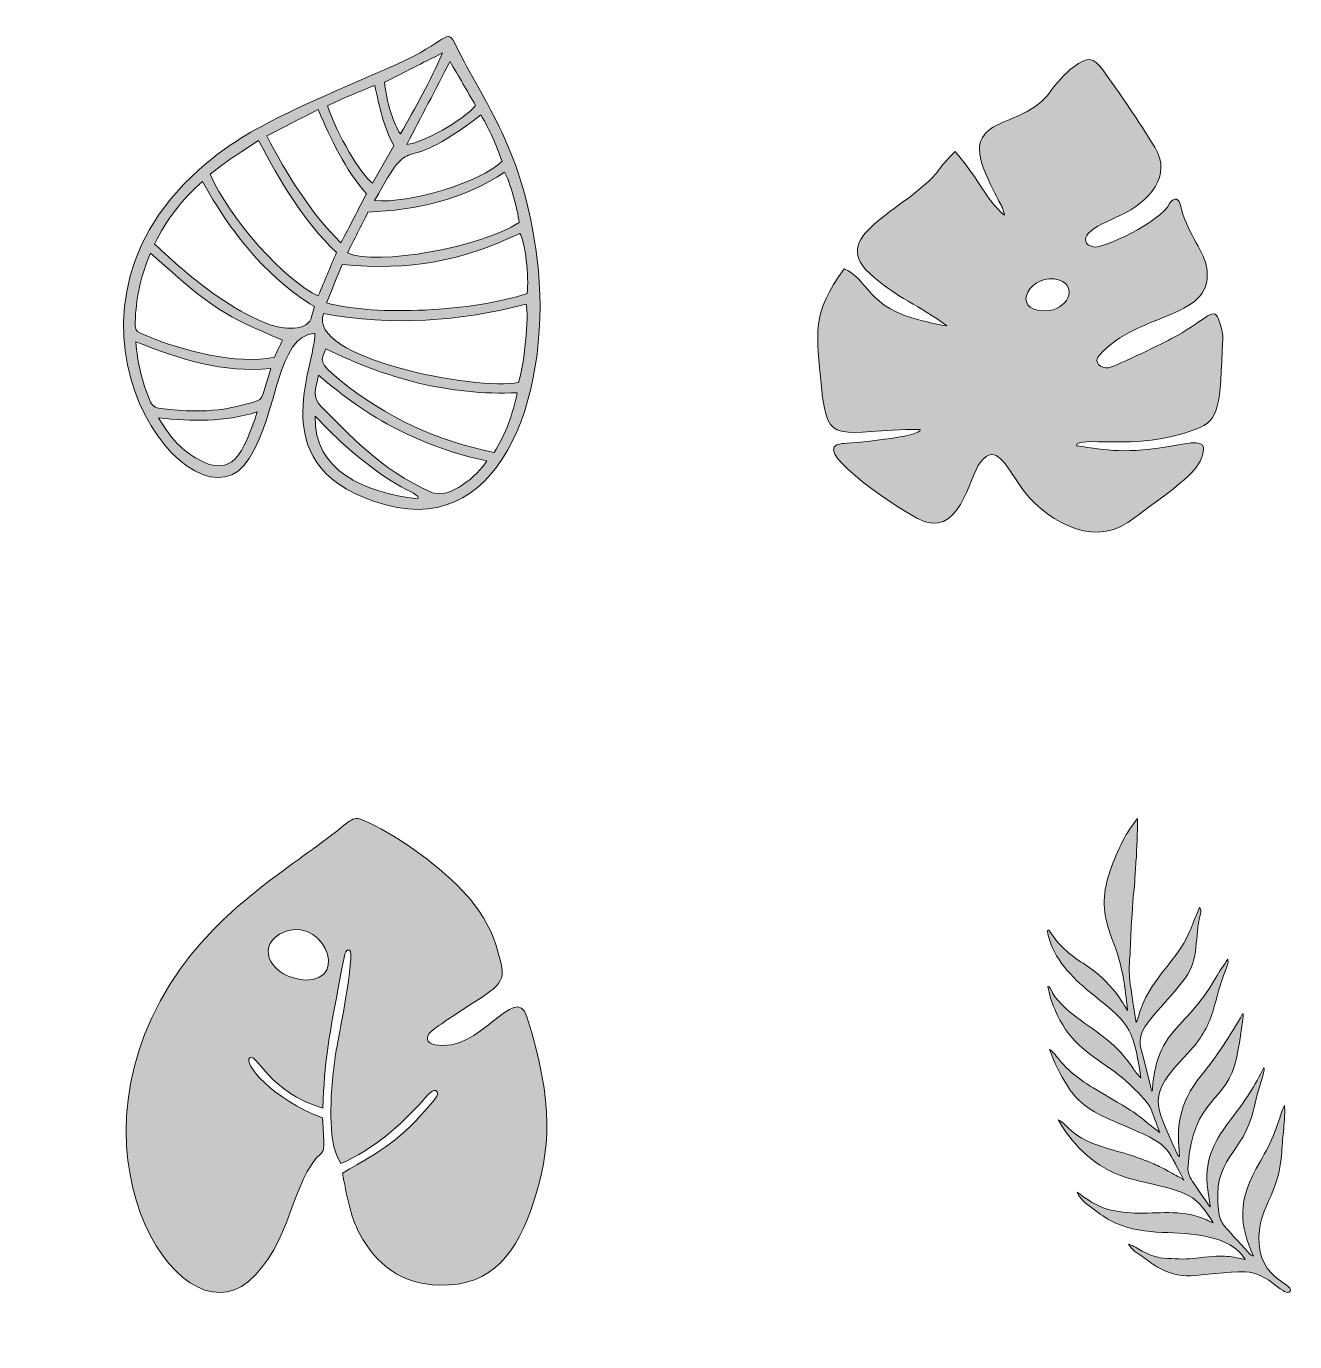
# Model space of a CAD drawing. Header units: millimetres. Extents: x 144 to 2414, y 783 to 2729.
# Drawn here: x 143.7 to 605.2, y 2241.8 to 2720.5 of the extents above; entities that cross this region are included whole.
import ezdxf

# ---------------------------------------------------------------- set-up
doc = ezdxf.new("R2010")
doc.units = ezdxf.units.MM
doc.header["$MEASUREMENT"] = 0
doc.layers.add('Слой 1', color=7, linetype='Continuous', lineweight=0)

msp = doc.modelspace()

# ---------------------------------------------------------------- hatches: boundary and pattern name
at = {"layer": 'Слой 1', "true_color": 0x000000, "transparency": 33554687}
h = msp.add_hatch(color=18, dxfattribs=at)
h.dxf.hatch_style = 2
edge = h.paths.add_edge_path()
edge.add_spline(control_points=[(295.17, 2710.77), (287.87, 2707.08), (280.96, 2703.57), (274.09, 2700.08), (274.68, 2693.41), (277.39, 2684.52), (279.92, 2681.3), (285.3, 2690.95), (290.72, 2700.45), (295.17, 2710.77)], knot_values=[0, 0, 0, 0, 1, 1, 1, 2, 2, 2, 3, 3, 3, 3], degree=3, periodic=0)
edge = h.paths.add_edge_path()
edge.add_spline(control_points=[(248.78, 2578.53), (248.31, 2558.7), (266.54, 2550.93), (286.24, 2548.46), (287.36, 2551.56), (275.74, 2550.42), (248.78, 2578.53)], knot_values=[0, 0, 0, 0, 1, 1, 1, 2, 2, 2, 2], degree=3, periodic=0)
edge = h.paths.add_edge_path()
edge.add_spline(control_points=[(307.22, 2691.6), (304.18, 2696.86), (301.08, 2702.2), (297.9, 2707.67), (292.58, 2697.43), (287.4, 2687.46), (282.22, 2677.45), (287.85, 2677.92), (302.67, 2686.26), (307.22, 2691.6)], knot_values=[0, 0, 0, 0, 1, 1, 1, 2, 2, 2, 3, 3, 3, 3], degree=3, periodic=0)
edge = h.paths.add_edge_path()
edge.add_spline(control_points=[(227.78, 2580.15), (215.75, 2576.31), (204.11, 2576.76), (191.89, 2577.96), (195.5, 2571.66), (199.64, 2566.77), (205.35, 2563.38), (218.95, 2555.29), (222.68, 2565.16), (227.78, 2580.15)], knot_values=[0, 0, 0, 0, 1, 1, 1, 2, 2, 2, 3, 3, 3, 3], degree=3, periodic=0)
edge = h.paths.add_edge_path()
edge.add_spline(control_points=[(277.49, 2677), (273.66, 2683.85), (272.25, 2691.29), (270.52, 2698.96), (264.44, 2696.51), (258.75, 2694.17), (253.27, 2691.5), (256.9, 2681), (265.38, 2666.52), (269.74, 2663.38), (272.29, 2667.86), (274.82, 2672.31), (277.49, 2677)], knot_values=[0, 0, 0, 0, 1, 1, 1, 2, 2, 2, 3, 3, 3, 4, 4, 4, 4], degree=3, periodic=0)
edge = h.paths.add_edge_path()
edge.add_spline(control_points=[(270.48, 2657.02), (283.1, 2655.88), (308.93, 2663.62), (316.82, 2671.35), (314.85, 2677.08), (312.34, 2682.69), (309.16, 2688.19), (277.27, 2663.56), (285.63, 2684.71), (270.48, 2657.02)], knot_values=[0, 0, 0, 0, 1, 1, 1, 2, 2, 2, 3, 3, 3, 3], degree=3, periodic=0)
edge = h.paths.add_edge_path()
edge.add_spline(control_points=[(183.63, 2605.67), (184.08, 2597.95), (185.98, 2591.05), (188.63, 2584.33), (189.41, 2582.33), (190.63, 2581.59), (192.69, 2581.35), (210.9, 2579.15), (218.54, 2581.55), (227.15, 2583.92), (229.8, 2584.65), (229.7, 2585.98), (232.69, 2595.95), (215.24, 2594.21), (199.48, 2599.29), (183.63, 2605.67)], knot_values=[0, 0, 0, 0, 1, 1, 1, 2, 2, 2, 3, 3, 3, 4, 4, 4, 5, 5, 5, 5], degree=3, periodic=0)
edge = h.paths.add_edge_path()
edge.add_spline(control_points=[(231.21, 2680.61), (238.73, 2666.31), (246.76, 2653.1), (258.2, 2641.62), (261.42, 2647.82), (264.46, 2653.63), (267.48, 2659.44), (259.61, 2668.58), (254.72, 2679.12), (249.92, 2690.15), (243.73, 2686.97), (237.75, 2683.93), (231.21, 2680.61)], knot_values=[0, 0, 0, 0, 1, 1, 1, 2, 2, 2, 3, 3, 3, 4, 4, 4, 4], degree=3, periodic=0)
edge = h.paths.add_edge_path()
edge.add_spline(control_points=[(250.09, 2593.56), (249.03, 2588.44), (247.58, 2585.35), (251.09, 2582), (261.12, 2572.4), (271.56, 2559.55), (291.54, 2550.74), (297.23, 2548.23), (308.2, 2556.88), (311.28, 2562.28), (288.03, 2567.2), (267.99, 2577.7), (250.09, 2593.56)], knot_values=[0, 0, 0, 0, 1, 1, 1, 2, 2, 2, 3, 3, 3, 4, 4, 4, 4], degree=3, periodic=0)
edge = h.paths.add_edge_path()
edge.add_spline(control_points=[(236.96, 2606.25), (215.81, 2615.28), (212.06, 2617.05), (188.9, 2637.91), (185.51, 2630.1), (183.9, 2622.46), (183.41, 2614.58), (183.1, 2609.67), (183.13, 2609.61), (187.53, 2607.79), (200.5, 2602.43), (220.22, 2597.11), (233.98, 2600.09), (235.02, 2602.21), (235.98, 2604.19), (236.96, 2606.25)], knot_values=[0, 0, 0, 0, 1, 1, 1, 2, 2, 2, 3, 3, 3, 4, 4, 4, 5, 5, 5, 5], degree=3, periodic=0)
edge = h.paths.add_edge_path()
edge.add_spline(control_points=[(260.57, 2637.97), (271.19, 2633.18), (309.42, 2640.05), (323.04, 2649.06), (322.51, 2654.1), (319.66, 2664.09), (317.74, 2667.4), (303.06, 2657.51), (285.75, 2653.51), (268.05, 2652.84), (265.52, 2647.78), (263.06, 2642.89), (260.57, 2637.97)], knot_values=[0, 0, 0, 0, 1, 1, 1, 2, 2, 2, 3, 3, 3, 4, 4, 4, 4], degree=3, periodic=0)
edge = h.paths.add_edge_path()
edge.add_spline(control_points=[(252.74, 2603.13), (250.9, 2598.62), (249.94, 2598.15), (257.45, 2592.03), (274.9, 2577.76), (293.29, 2569.69), (313.91, 2565.34), (318.29, 2572.21), (320.74, 2579.37), (322.35, 2587.1), (297.45, 2586.02), (274.68, 2592.3), (252.74, 2603.13)], knot_values=[0, 0, 0, 0, 1, 1, 1, 2, 2, 2, 3, 3, 3, 4, 4, 4, 4], degree=3, periodic=0)
edge = h.paths.add_edge_path()
edge.add_spline(control_points=[(210.65, 2666.62), (217.48, 2650.66), (238.32, 2627.29), (249.98, 2622.39), (252.19, 2627.65), (254.39, 2632.9), (256.59, 2638.18), (244.32, 2649.76), (236.16, 2664.07), (228.27, 2678.85), (214.22, 2669.7), (218.87, 2672.86), (210.65, 2666.62)], knot_values=[0, 0, 0, 0, 1, 1, 1, 2, 2, 2, 3, 3, 3, 4, 4, 4, 4], degree=3, periodic=0)
edge = h.paths.add_edge_path()
edge.add_spline(control_points=[(207.82, 2664.03), (200.48, 2657.53), (194.71, 2650.1), (190.36, 2641.23), (193.85, 2638.07), (197.03, 2635.02), (200.4, 2632.18), (209.84, 2624.21), (220.79, 2616.11), (232.47, 2611.83), (236.57, 2610.32), (246.54, 2609.02), (247.66, 2615.18), (247.84, 2616.24), (248.25, 2617.26), (248.58, 2618.44), (230.51, 2629.55), (218.09, 2645.6), (207.82, 2664.03)], knot_values=[0, 0, 0, 0, 1, 1, 1, 2, 2, 2, 3, 3, 3, 4, 4, 4, 5, 5, 5, 6, 6, 6, 6], degree=3, periodic=0)
edge = h.paths.add_edge_path()
edge.add_spline(control_points=[(325.96, 2623.19), (326.73, 2629.22), (325.27, 2641.87), (323.35, 2645.11), (302.14, 2635.08), (283.51, 2631.37), (258.63, 2633.77), (256.73, 2629.08), (254.88, 2624.47), (252.98, 2619.85), (270.93, 2614.79), (306.45, 2616.75), (325.96, 2623.19)], knot_values=[0, 0, 0, 0, 1, 1, 1, 2, 2, 2, 3, 3, 3, 4, 4, 4, 4], degree=3, periodic=0)
edge = h.paths.add_edge_path()
edge.add_spline(control_points=[(251.92, 2615.89), (245.58, 2599.68), (307.73, 2587.73), (322.84, 2590.87), (324.9, 2596.58), (326.71, 2615.3), (325.57, 2619.36), (301.37, 2612.95), (276.86, 2611.38), (251.92, 2615.89)], knot_values=[0, 0, 0, 0, 1, 1, 1, 2, 2, 2, 3, 3, 3, 3], degree=3, periodic=0)
edge = h.paths.add_edge_path()
edge.add_spline(control_points=[(248.68, 2608.83), (234.83, 2607.69), (235.73, 2580.92), (224.82, 2563.18), (205.72, 2532.09), (143.73, 2612.53), (206.64, 2668.33), (224.01, 2683.75), (241.95, 2690.52), (278.37, 2706.57), (297.03, 2714.78), (296.72, 2720.45), (299.9, 2713.8), (310.67, 2691.33), (324.47, 2676.71), (329.59, 2635.77), (335.24, 2590.63), (318.5, 2534.37), (274.58, 2546.3), (228.09, 2558.92), (249.23, 2596.64), (248.68, 2608.83)], knot_values=[0, 0, 0, 0, 1, 1, 1, 2, 2, 2, 3, 3, 3, 4, 4, 4, 5, 5, 5, 6, 6, 6, 7, 7, 7, 7], degree=3, periodic=0)
h = msp.add_hatch(color=18, dxfattribs=at)
h.dxf.hatch_style = 2
edge = h.paths.add_edge_path()
edge.add_spline(control_points=[(514.51, 2616.95), (522.58, 2616.91), (526.52, 2625.78), (519.61, 2628.08), (509.53, 2631.47), (500.83, 2616.81), (514.51, 2616.95)], knot_values=[0, 0, 0, 0, 1, 1, 1, 2, 2, 2, 2], degree=3, periodic=0)
edge = h.paths.add_edge_path()
edge.add_spline(control_points=[(468.94, 2573.78), (439.63, 2573.78), (435.11, 2566.52), (433.05, 2589.3), (431.25, 2609.06), (429.3, 2615.79), (441.33, 2632.2), (449.99, 2628.63), (449.79, 2617.89), (469.32, 2613.4), (472.34, 2612.71), (475.34, 2611.79), (478.64, 2611.47), (469.28, 2618.58), (460.03, 2621.78), (450.48, 2630.59), (434.74, 2645.13), (465.86, 2653.88), (476.91, 2669.62), (478.15, 2671.37), (479.78, 2672.86), (481.68, 2674.94), (491.41, 2663.62), (492.36, 2657.85), (499.64, 2651.67), (498.71, 2656.06), (498.97, 2653.55), (493.69, 2664.79), (482.15, 2689.27), (505.41, 2681.73), (516.3, 2696.61), (518.5, 2699.63), (521.83, 2703.47), (524.85, 2705.71), (529.92, 2709.48), (531.92, 2709.52), (535.55, 2704.44), (542.08, 2695.33), (548.42, 2686.05), (554.31, 2676.51), (560.79, 2666.01), (552.56, 2656.77), (541.61, 2651.57), (536.75, 2649.27), (532.63, 2647.74), (530.15, 2645.03), (528.35, 2643.07), (528.82, 2640.99), (532, 2640.15), (534.88, 2639.38), (556.39, 2649), (559.75, 2655.98), (560.39, 2657.28), (562.81, 2658.81), (563.55, 2655.71), (565.91, 2645.72), (571.76, 2639.3), (573.03, 2633.49), (577.35, 2613.67), (548.09, 2616.87), (534.18, 2600.78), (531.84, 2598.07), (534.61, 2595.89), (537.51, 2596.23), (540.06, 2596.54), (559.59, 2606.35), (560.2, 2606.67), (572.21, 2612.85), (575.72, 2618.91), (577.47, 2613.99), (578.29, 2611.69), (579.21, 2609.18), (579.1, 2606.8), (578, 2581.9), (578.08, 2577.13), (569.28, 2573.8), (547.03, 2565.42), (525.91, 2571.89), (525.87, 2567.81), (537.3, 2566.24), (542.91, 2564.57), (562.24, 2568.07), (571.07, 2569.69), (572.89, 2568.89), (571.8, 2564.95), (570.38, 2559.73), (568.34, 2556.86), (544.52, 2539.94), (531.37, 2530.58), (513.35, 2541.4), (505.31, 2553.25), (500.32, 2560.61), (496.56, 2568.99), (490.94, 2561.9), (486.59, 2556.43), (483.43, 2533.08), (468.06, 2541.36), (456.42, 2547.62), (428.07, 2567.63), (440.57, 2568.6), (442.61, 2568.73), (470.12, 2570.89), (468.94, 2573.78)], knot_values=[0, 0, 0, 0, 1, 1, 1, 2, 2, 2, 3, 3, 3, 4, 4, 4, 5, 5, 5, 6, 6, 6, 7, 7, 7, 8, 8, 8, 9, 9, 9, 10, 10, 10, 11, 11, 11, 12, 12, 12, 13, 13, 13, 14, 14, 14, 15, 15, 15, 16, 16, 16, 17, 17, 17, 18, 18, 18, 19, 19, 19, 20, 20, 20, 21, 21, 21, 22, 22, 22, 23, 23, 23, 24, 24, 24, 25, 25, 25, 26, 26, 26, 27, 27, 27, 28, 28, 28, 29, 29, 29, 30, 30, 30, 31, 31, 31, 32, 32, 32, 33, 33, 33, 34, 34, 34, 34], degree=3, periodic=0)
h = msp.add_hatch(color=18, dxfattribs=at)
h.dxf.hatch_style = 2
edge = h.paths.add_edge_path()
edge.add_spline(control_points=[(245.15, 2373.39), (262.44, 2373.14), (250.54, 2398.57), (235.9, 2390.03), (227.25, 2384.97), (232.96, 2374.33), (245.15, 2373.39)], knot_values=[0, 0, 0, 0, 1, 1, 1, 2, 2, 2, 2], degree=3, periodic=0)
edge = h.paths.add_edge_path()
edge.add_spline(control_points=[(251.53, 2323.23), (252.02, 2312.56), (252.37, 2311.52), (250.96, 2310.28), (240.48, 2301.15), (240.08, 2276.88), (224.52, 2263.67), (198.74, 2241.79), (153.89, 2313.73), (200.01, 2377.73), (215.12, 2398.69), (234.14, 2410.82), (253.35, 2424.98), (261.67, 2431.11), (262.1, 2433.4), (266.44, 2431.5), (277.29, 2426.77), (292.29, 2416.57), (302.45, 2405.89), (311.03, 2396.86), (314.21, 2389.07), (316.5, 2379.26), (318.41, 2371.04), (313.6, 2370.19), (296.84, 2358.87), (294.88, 2357.54), (292.85, 2356.28), (291.09, 2354.69), (288.79, 2352.57), (289.26, 2350.49), (292.32, 2349.84), (308.67, 2346.31), (321.74, 2373.04), (325.86, 2360.05), (335.93, 2328.14), (334.38, 2311.26), (328.28, 2292.58), (322.39, 2274.58), (313.64, 2261.83), (293.91, 2262.38), (280.47, 2262.75), (271.17, 2269.54), (264.99, 2281.1), (261.65, 2287.36), (260.18, 2295.64), (258.79, 2303.1), (273.78, 2312.05), (279.08, 2314.05), (292.09, 2329.69), (292.78, 2330.53), (293.8, 2331.61), (293.19, 2332.75), (292.13, 2334.73), (289.03, 2330.69), (288.28, 2329.85), (279.57, 2320.07), (270.29, 2312.07), (258.22, 2306.61), (255.02, 2311.48), (254.65, 2318.05), (254.57, 2323.7), (254.45, 2331.49), (255.29, 2339.3), (256.35, 2347), (256.77, 2350.08), (263.77, 2383.79), (261.28, 2384.3), (260, 2384.56), (259.67, 2383.13), (259.51, 2382.24), (252.94, 2349.06), (252.49, 2344.33), (251.58, 2326.76), (231.82, 2332.69), (227.76, 2346.88), (225.01, 2345.13), (222.4, 2343.43), (233.06, 2330.06), (251.53, 2323.23)], knot_values=[0, 0, 0, 0, 1, 1, 1, 2, 2, 2, 3, 3, 3, 4, 4, 4, 5, 5, 5, 6, 6, 6, 7, 7, 7, 8, 8, 8, 9, 9, 9, 10, 10, 10, 11, 11, 11, 12, 12, 12, 13, 13, 13, 14, 14, 14, 15, 15, 15, 16, 16, 16, 17, 17, 17, 18, 18, 18, 19, 19, 19, 20, 20, 20, 21, 21, 21, 22, 22, 22, 23, 23, 23, 24, 24, 24, 25, 25, 25, 26, 26, 26, 26], degree=3, periodic=0)
h = msp.add_hatch(color=18, dxfattribs=at)
h.dxf.hatch_style = 2
edge = h.paths.add_edge_path()
edge.add_spline(control_points=[(564.93, 2300.53), (558.22, 2313.18), (560.04, 2313.3), (542.59, 2320.68), (534, 2324.31), (527.48, 2326.96), (522.54, 2334.87), (519.95, 2339.01), (517.67, 2343.54), (516.08, 2348.17), (517.59, 2347.11), (518.63, 2345.51), (519.81, 2344.09), (523.11, 2340.17), (527.56, 2336.79), (531.94, 2334.18), (551.9, 2322.29), (544.97, 2326.51), (556.14, 2317.89), (554.9, 2321.25), (553.84, 2324.19), (552.7, 2327.08), (552.31, 2328.08), (546.32, 2335.4), (538.28, 2341.07), (529.52, 2347.25), (522.68, 2351.35), (517.93, 2362.76), (516.81, 2365.46), (515.91, 2368.21), (515.43, 2371.08), (515.85, 2371.19), (516.16, 2370.7), (516.34, 2370.31), (518.26, 2365.95), (522.24, 2362.52), (526.01, 2359.75), (534, 2353.85), (540.57, 2350.12), (546.58, 2341.07), (547.36, 2339.91), (548.21, 2338.83), (549.31, 2337.79), (546.17, 2357.77), (545.03, 2357.3), (529.39, 2370.13), (523.24, 2375.18), (516.38, 2382.95), (515.32, 2391.13), (515.3, 2391.21), (515.3, 2391.31), (515.34, 2391.39), (515.41, 2391.56), (515.65, 2391.58), (515.81, 2391.49), (515.98, 2391.41), (516.06, 2391.25), (516.16, 2391.11), (519.12, 2386.17), (523.46, 2382.58), (528.25, 2379.48), (539.71, 2372.06), (542.42, 2364.84), (544.44, 2362.36), (543.44, 2371), (542.91, 2377.91), (538.73, 2388.5), (535.18, 2397.41), (535.29, 2404.71), (537.69, 2411.91), (540.08, 2419.04), (543.2, 2426.36), (548.07, 2432.15), (548.05, 2426.87), (547.87, 2421.59), (547.5, 2416.33), (547.34, 2413.86), (547.13, 2411.4), (547.05, 2408.95), (546.97, 2406.69), (546.4, 2404.42), (546.4, 2402.16), (545.77, 2395.08), (545.34, 2381.87), (545.32, 2381.81), (544.58, 2375.16), (545.24, 2373.35), (547.52, 2357.95), (548.82, 2359.6), (548.4, 2364.13), (554.66, 2372.92), (557.59, 2377.06), (561, 2380.87), (563.83, 2385.11), (566.91, 2389.72), (568.4, 2394.82), (570.66, 2399.81), (570.95, 2399.39), (571.11, 2398.86), (571.09, 2398.35), (571.07, 2397.92), (570.97, 2397.49), (570.85, 2397.06), (568.79, 2389.33), (570.54, 2380.99), (565.46, 2374.2), (555.17, 2360.42), (547.15, 2356.4), (549.38, 2348.14), (557.47, 2318.23), (548.8, 2339.34), (560.24, 2353.53), (565.54, 2360.11), (570.44, 2363.6), (576.47, 2374.12), (577.82, 2376.49), (579.35, 2378.79), (580.96, 2380.99), (581.18, 2379.59), (580.63, 2378.2), (580.1, 2376.9), (578.08, 2371.96), (576.92, 2366.97), (575.41, 2361.87), (573.76, 2356.26), (570.72, 2351.43), (566.75, 2347.17), (566.58, 2346.98), (566.42, 2346.82), (566.26, 2346.66), (551.21, 2330.85), (554.15, 2329.14), (562.55, 2309.89), (562.67, 2309.61), (562.91, 2309.36), (563.36, 2309.22), (562.36, 2319.33), (562.55, 2327.94), (571.36, 2338.79), (576.94, 2345.68), (581.98, 2353.41), (586.3, 2361.13), (586.36, 2361.13), (586.42, 2361.13), (586.49, 2361.13), (586.59, 2360.52), (586.51, 2359.89), (586.42, 2359.26), (585.77, 2354.55), (585.08, 2349.98), (584.14, 2345.31), (580.72, 2328.33), (568.24, 2331.12), (566.44, 2305.65), (566.2, 2302.12), (567.28, 2301.31), (574.07, 2291.22), (575.09, 2289.71), (573.9, 2293.58), (573.4, 2299), (572.5, 2308.57), (576.41, 2315.38), (582.24, 2323), (584.53, 2326), (586.77, 2329.06), (588.83, 2332.22), (590.79, 2335.26), (592.42, 2338.34), (594.03, 2341.58), (594.23, 2340.97), (594.07, 2340.29), (593.91, 2339.66), (592.83, 2335.44), (591.26, 2331.26), (590.48, 2326.96), (586.61, 2309.14), (574.82, 2309.4), (577.66, 2288.69), (578.21, 2284.71), (579.23, 2284.3), (588.83, 2273.8), (589.18, 2273.41), (589.61, 2273.11), (590.24, 2272.95), (585.24, 2284.26), (583.96, 2292.56), (592.75, 2307.51), (594.7, 2310.83), (596.5, 2314.28), (597.92, 2317.87), (598.62, 2319.6), (599.19, 2321.39), (599.78, 2323.17), (600.29, 2324.66), (600.72, 2326.47), (601.68, 2327.75), (601.47, 2327.47), (601.66, 2326.29), (601.64, 2325.9), (601.62, 2325.14), (601.59, 2324.39), (601.55, 2323.64), (601.49, 2322.21), (601.39, 2320.76), (601.25, 2319.33), (600.98, 2316.52), (600.72, 2313.73), (600.53, 2310.91), (599.64, 2296.8), (593.72, 2291.7), (592.54, 2283.43), (589.81, 2264.57), (605.24, 2263.22), (603.55, 2260.22), (601.88, 2257.27), (596.01, 2267.01), (587.18, 2267.2), (581.23, 2267.32), (571.23, 2265.95), (567.5, 2265.81), (563.12, 2265.63), (559.08, 2266.75), (555.33, 2268.95), (553.45, 2270.05), (551.74, 2271.4), (549.99, 2272.66), (548.07, 2274.05), (545.95, 2275.05), (544.83, 2277.29), (545.75, 2277.06), (546.56, 2276.57), (547.38, 2276.13), (550.48, 2274.35), (554.07, 2272.39), (557.69, 2272.19), (561.28, 2271.99), (564.81, 2271.66), (568.42, 2272.09), (580.43, 2273.5), (580.49, 2272.97), (587.26, 2271.74), (581.76, 2280.78), (567.56, 2281.12), (557.04, 2281.57), (551.25, 2281.82), (545.44, 2282.57), (540.12, 2284.98), (537.53, 2286.14), (535.1, 2287.67), (532.84, 2289.38), (530.33, 2291.28), (527.33, 2293.17), (526.07, 2296.19), (529.23, 2293.87), (533.21, 2291.03), (537.06, 2289.99), (540.75, 2288.99), (544.71, 2288.61), (548.54, 2288.58), (556.86, 2288.54), (565.36, 2289.77), (573.17, 2286.12), (573.58, 2285.93), (573.99, 2285.73), (574.39, 2285.51), (574.64, 2285.38), (574.9, 2285.32), (575.54, 2285.1), (573.31, 2288.69), (570.5, 2293.03), (566.73, 2294.91), (559.29, 2298.6), (550.95, 2299.19), (543.16, 2301.8), (533.08, 2305.16), (525.17, 2312.58), (519.75, 2321.6), (519.56, 2321.92), (519.36, 2322.25), (519.18, 2322.58), (520.69, 2321.88), (521.81, 2320.56), (523.01, 2319.39), (528.92, 2313.71), (537.16, 2312.26), (544.71, 2309.91), (547.85, 2308.93), (550.95, 2307.81), (553.94, 2306.47), (555.76, 2305.67), (557.53, 2304.8), (559.26, 2303.86), (560.22, 2303.33), (561.18, 2302.8), (562.14, 2302.25), (562.73, 2301.88), (564.59, 2301.17), (564.93, 2300.53)], knot_values=[0, 0, 0, 0, 1, 1, 1, 2, 2, 2, 3, 3, 3, 4, 4, 4, 5, 5, 5, 6, 6, 6, 7, 7, 7, 8, 8, 8, 9, 9, 9, 10, 10, 10, 11, 11, 11, 12, 12, 12, 13, 13, 13, 14, 14, 14, 15, 15, 15, 16, 16, 16, 17, 17, 17, 18, 18, 18, 19, 19, 19, 20, 20, 20, 21, 21, 21, 22, 22, 22, 23, 23, 23, 24, 24, 24, 25, 25, 25, 26, 26, 26, 27, 27, 27, 28, 28, 28, 29, 29, 29, 30, 30, 30, 31, 31, 31, 32, 32, 32, 33, 33, 33, 34, 34, 34, 35, 35, 35, 36, 36, 36, 37, 37, 37, 38, 38, 38, 39, 39, 39, 40, 40, 40, 41, 41, 41, 42, 42, 42, 43, 43, 43, 44, 44, 44, 45, 45, 45, 46, 46, 46, 47, 47, 47, 48, 48, 48, 49, 49, 49, 50, 50, 50, 51, 51, 51, 52, 52, 52, 53, 53, 53, 54, 54, 54, 55, 55, 55, 56, 56, 56, 57, 57, 57, 58, 58, 58, 59, 59, 59, 60, 60, 60, 61, 61, 61, 62, 62, 62, 63, 63, 63, 64, 64, 64, 65, 65, 65, 66, 66, 66, 67, 67, 67, 68, 68, 68, 69, 69, 69, 70, 70, 70, 71, 71, 71, 72, 72, 72, 73, 73, 73, 74, 74, 74, 75, 75, 75, 76, 76, 76, 77, 77, 77, 78, 78, 78, 79, 79, 79, 80, 80, 80, 81, 81, 81, 82, 82, 82, 83, 83, 83, 84, 84, 84, 85, 85, 85, 86, 86, 86, 87, 87, 87, 88, 88, 88, 89, 89, 89, 90, 90, 90, 91, 91, 91, 92, 92, 92, 93, 93, 93, 94, 94, 94, 95, 95, 95, 96, 96, 96, 97, 97, 97, 98, 98, 98, 99, 99, 99, 99], degree=3, periodic=0)

# ---------------------------------------------------------------- linework, layer by layer
at = {"layer": 'Слой 1'}
for points, knots in [([(248.68, 2608.83), (234.83, 2607.69), (235.73, 2580.92), (224.82, 2563.18), (205.72, 2532.09), (143.73, 2612.53), (206.64, 2668.33), (224.01, 2683.75), (241.95, 2690.52), (278.37, 2706.57), (297.03, 2714.78), (296.72, 2720.45), (299.9, 2713.8), (310.67, 2691.33), (324.47, 2676.71), (329.59, 2635.77), (335.24, 2590.63), (318.5, 2534.37), (274.58, 2546.3), (228.09, 2558.92), (249.23, 2596.64), (248.68, 2608.83)], [0, 0, 0, 0, 1, 1, 1, 2, 2, 2, 3, 3, 3, 4, 4, 4, 5, 5, 5, 6, 6, 6, 7, 7, 7, 7]), ([(295.17, 2710.77), (287.87, 2707.08), (280.96, 2703.57), (274.09, 2700.08), (274.68, 2693.41), (277.39, 2684.52), (279.92, 2681.3), (285.3, 2690.95), (290.72, 2700.45), (295.17, 2710.77)], [0, 0, 0, 0, 1, 1, 1, 2, 2, 2, 3, 3, 3, 3]), ([(468.94, 2573.78), (439.63, 2573.78), (435.11, 2566.52), (433.05, 2589.3), (431.25, 2609.06), (429.3, 2615.79), (441.33, 2632.2), (449.99, 2628.63), (449.79, 2617.89), (469.32, 2613.4), (472.34, 2612.71), (475.34, 2611.79), (478.64, 2611.47), (469.28, 2618.58), (460.03, 2621.78), (450.48, 2630.59), (434.74, 2645.13), (465.86, 2653.88), (476.91, 2669.62), (478.15, 2671.37), (479.78, 2672.86), (481.68, 2674.94), (491.41, 2663.62), (492.36, 2657.85), (499.64, 2651.67), (498.71, 2656.06), (498.97, 2653.55), (493.69, 2664.79), (482.15, 2689.27), (505.41, 2681.73), (516.3, 2696.61), (518.5, 2699.63), (521.83, 2703.47), (524.85, 2705.71), (529.92, 2709.48), (531.92, 2709.52), (535.55, 2704.44), (542.08, 2695.33), (548.42, 2686.05), (554.31, 2676.51), (560.79, 2666.01), (552.56, 2656.77), (541.61, 2651.57), (536.75, 2649.27), (532.63, 2647.74), (530.15, 2645.03), (528.35, 2643.07), (528.82, 2640.99), (532, 2640.15), (534.88, 2639.38), (556.39, 2649), (559.75, 2655.98), (560.39, 2657.28), (562.81, 2658.81), (563.55, 2655.71), (565.91, 2645.72), (571.76, 2639.3), (573.03, 2633.49), (577.35, 2613.67), (548.09, 2616.87), (534.18, 2600.78), (531.84, 2598.07), (534.61, 2595.89), (537.51, 2596.23), (540.06, 2596.54), (559.59, 2606.35), (560.2, 2606.67), (572.21, 2612.85), (575.72, 2618.91), (577.47, 2613.99), (578.29, 2611.69), (579.21, 2609.18), (579.1, 2606.8), (578, 2581.9), (578.08, 2577.13), (569.28, 2573.8), (547.03, 2565.42), (525.91, 2571.89), (525.87, 2567.81), (537.3, 2566.24), (542.91, 2564.57), (562.24, 2568.07), (571.07, 2569.69), (572.89, 2568.89), (571.8, 2564.95), (570.38, 2559.73), (568.34, 2556.86), (544.52, 2539.94), (531.37, 2530.58), (513.35, 2541.4), (505.31, 2553.25), (500.32, 2560.61), (496.56, 2568.99), (490.94, 2561.9), (486.59, 2556.43), (483.43, 2533.08), (468.06, 2541.36), (456.42, 2547.62), (428.07, 2567.63), (440.57, 2568.6), (442.61, 2568.73), (470.12, 2570.89), (468.94, 2573.78)], [0, 0, 0, 0, 1, 1, 1, 2, 2, 2, 3, 3, 3, 4, 4, 4, 5, 5, 5, 6, 6, 6, 7, 7, 7, 8, 8, 8, 9, 9, 9, 10, 10, 10, 11, 11, 11, 12, 12, 12, 13, 13, 13, 14, 14, 14, 15, 15, 15, 16, 16, 16, 17, 17, 17, 18, 18, 18, 19, 19, 19, 20, 20, 20, 21, 21, 21, 22, 22, 22, 23, 23, 23, 24, 24, 24, 25, 25, 25, 26, 26, 26, 27, 27, 27, 28, 28, 28, 29, 29, 29, 30, 30, 30, 31, 31, 31, 32, 32, 32, 33, 33, 33, 34, 34, 34, 34]), ([(307.22, 2691.6), (304.18, 2696.86), (301.08, 2702.2), (297.9, 2707.67), (292.58, 2697.43), (287.4, 2687.46), (282.22, 2677.45), (287.85, 2677.92), (302.67, 2686.26), (307.22, 2691.6)], [0, 0, 0, 0, 1, 1, 1, 2, 2, 2, 3, 3, 3, 3]), ([(277.49, 2677), (273.66, 2683.85), (272.25, 2691.29), (270.52, 2698.96), (264.44, 2696.51), (258.75, 2694.17), (253.27, 2691.5), (256.9, 2681), (265.38, 2666.52), (269.74, 2663.38), (272.29, 2667.86), (274.82, 2672.31), (277.49, 2677)], [0, 0, 0, 0, 1, 1, 1, 2, 2, 2, 3, 3, 3, 4, 4, 4, 4]), ([(231.21, 2680.61), (238.73, 2666.31), (246.76, 2653.1), (258.2, 2641.62), (261.42, 2647.82), (264.46, 2653.63), (267.48, 2659.44), (259.61, 2668.58), (254.72, 2679.12), (249.92, 2690.15), (243.73, 2686.97), (237.75, 2683.93), (231.21, 2680.61)], [0, 0, 0, 0, 1, 1, 1, 2, 2, 2, 3, 3, 3, 4, 4, 4, 4]), ([(270.48, 2657.02), (283.1, 2655.88), (308.93, 2663.62), (316.82, 2671.35), (314.85, 2677.08), (312.34, 2682.69), (309.16, 2688.19), (277.27, 2663.56), (285.63, 2684.71), (270.48, 2657.02)], [0, 0, 0, 0, 1, 1, 1, 2, 2, 2, 3, 3, 3, 3]), ([(210.65, 2666.62), (217.48, 2650.66), (238.32, 2627.29), (249.98, 2622.39), (252.19, 2627.65), (254.39, 2632.9), (256.59, 2638.18), (244.32, 2649.76), (236.16, 2664.07), (228.27, 2678.85), (214.22, 2669.7), (218.87, 2672.86), (210.65, 2666.62)], [0, 0, 0, 0, 1, 1, 1, 2, 2, 2, 3, 3, 3, 4, 4, 4, 4]), ([(260.57, 2637.97), (271.19, 2633.18), (309.42, 2640.05), (323.04, 2649.06), (322.51, 2654.1), (319.66, 2664.09), (317.74, 2667.4), (303.06, 2657.51), (285.75, 2653.51), (268.05, 2652.84), (265.52, 2647.78), (263.06, 2642.89), (260.57, 2637.97)], [0, 0, 0, 0, 1, 1, 1, 2, 2, 2, 3, 3, 3, 4, 4, 4, 4]), ([(207.82, 2664.03), (200.48, 2657.53), (194.71, 2650.1), (190.36, 2641.23), (193.85, 2638.07), (197.03, 2635.02), (200.4, 2632.18), (209.84, 2624.21), (220.79, 2616.11), (232.47, 2611.83), (236.57, 2610.32), (246.54, 2609.02), (247.66, 2615.18), (247.84, 2616.24), (248.25, 2617.26), (248.58, 2618.44), (230.51, 2629.55), (218.09, 2645.6), (207.82, 2664.03)], [0, 0, 0, 0, 1, 1, 1, 2, 2, 2, 3, 3, 3, 4, 4, 4, 5, 5, 5, 6, 6, 6, 6]), ([(325.96, 2623.19), (326.73, 2629.22), (325.27, 2641.87), (323.35, 2645.11), (302.14, 2635.08), (283.51, 2631.37), (258.63, 2633.77), (256.73, 2629.08), (254.88, 2624.47), (252.98, 2619.85), (270.93, 2614.79), (306.45, 2616.75), (325.96, 2623.19)], [0, 0, 0, 0, 1, 1, 1, 2, 2, 2, 3, 3, 3, 4, 4, 4, 4]), ([(236.96, 2606.25), (215.81, 2615.28), (212.06, 2617.05), (188.9, 2637.91), (185.51, 2630.1), (183.9, 2622.46), (183.41, 2614.58), (183.1, 2609.67), (183.13, 2609.61), (187.53, 2607.79), (200.5, 2602.43), (220.22, 2597.11), (233.98, 2600.09), (235.02, 2602.21), (235.98, 2604.19), (236.96, 2606.25)], [0, 0, 0, 0, 1, 1, 1, 2, 2, 2, 3, 3, 3, 4, 4, 4, 5, 5, 5, 5]), ([(514.51, 2616.95), (522.58, 2616.91), (526.52, 2625.78), (519.61, 2628.08), (509.53, 2631.47), (500.83, 2616.81), (514.51, 2616.95)], [0, 0, 0, 0, 1, 1, 1, 2, 2, 2, 2]), ([(251.92, 2615.89), (245.58, 2599.68), (307.73, 2587.73), (322.84, 2590.87), (324.9, 2596.58), (326.71, 2615.3), (325.57, 2619.36), (301.37, 2612.95), (276.86, 2611.38), (251.92, 2615.89)], [0, 0, 0, 0, 1, 1, 1, 2, 2, 2, 3, 3, 3, 3]), ([(183.63, 2605.67), (184.08, 2597.95), (185.98, 2591.05), (188.63, 2584.33), (189.41, 2582.33), (190.63, 2581.59), (192.69, 2581.35), (210.9, 2579.15), (218.54, 2581.55), (227.15, 2583.92), (229.8, 2584.65), (229.7, 2585.98), (232.69, 2595.95), (215.24, 2594.21), (199.48, 2599.29), (183.63, 2605.67)], [0, 0, 0, 0, 1, 1, 1, 2, 2, 2, 3, 3, 3, 4, 4, 4, 5, 5, 5, 5]), ([(252.74, 2603.13), (250.9, 2598.62), (249.94, 2598.15), (257.45, 2592.03), (274.9, 2577.76), (293.29, 2569.69), (313.91, 2565.34), (318.29, 2572.21), (320.74, 2579.37), (322.35, 2587.1), (297.45, 2586.02), (274.68, 2592.3), (252.74, 2603.13)], [0, 0, 0, 0, 1, 1, 1, 2, 2, 2, 3, 3, 3, 4, 4, 4, 4]), ([(250.09, 2593.56), (249.03, 2588.44), (247.58, 2585.35), (251.09, 2582), (261.12, 2572.4), (271.56, 2559.55), (291.54, 2550.74), (297.23, 2548.23), (308.2, 2556.88), (311.28, 2562.28), (288.03, 2567.2), (267.99, 2577.7), (250.09, 2593.56)], [0, 0, 0, 0, 1, 1, 1, 2, 2, 2, 3, 3, 3, 4, 4, 4, 4]), ([(227.78, 2580.15), (215.75, 2576.31), (204.11, 2576.76), (191.89, 2577.96), (195.5, 2571.66), (199.64, 2566.77), (205.35, 2563.38), (218.95, 2555.29), (222.68, 2565.16), (227.78, 2580.15)], [0, 0, 0, 0, 1, 1, 1, 2, 2, 2, 3, 3, 3, 3]), ([(248.78, 2578.53), (248.31, 2558.7), (266.54, 2550.93), (286.24, 2548.46), (287.36, 2551.56), (275.74, 2550.42), (248.78, 2578.53)], [0, 0, 0, 0, 1, 1, 1, 2, 2, 2, 2]), ([(251.53, 2323.23), (252.02, 2312.56), (252.37, 2311.52), (250.96, 2310.28), (240.48, 2301.15), (240.08, 2276.88), (224.52, 2263.67), (198.74, 2241.79), (153.89, 2313.73), (200.01, 2377.73), (215.12, 2398.69), (234.14, 2410.82), (253.35, 2424.98), (261.67, 2431.11), (262.1, 2433.4), (266.44, 2431.5), (277.29, 2426.77), (292.29, 2416.57), (302.45, 2405.89), (311.03, 2396.86), (314.21, 2389.07), (316.5, 2379.26), (318.41, 2371.04), (313.6, 2370.19), (296.84, 2358.87), (294.88, 2357.54), (292.85, 2356.28), (291.09, 2354.69), (288.79, 2352.57), (289.26, 2350.49), (292.32, 2349.84), (308.67, 2346.31), (321.74, 2373.04), (325.86, 2360.05), (335.93, 2328.14), (334.38, 2311.26), (328.28, 2292.58), (322.39, 2274.58), (313.64, 2261.83), (293.91, 2262.38), (280.47, 2262.75), (271.17, 2269.54), (264.99, 2281.1), (261.65, 2287.36), (260.18, 2295.64), (258.79, 2303.1), (273.78, 2312.05), (279.08, 2314.05), (292.09, 2329.69), (292.78, 2330.53), (293.8, 2331.61), (293.19, 2332.75), (292.13, 2334.73), (289.03, 2330.69), (288.28, 2329.85), (279.57, 2320.07), (270.29, 2312.07), (258.22, 2306.61), (255.02, 2311.48), (254.65, 2318.05), (254.57, 2323.7), (254.45, 2331.49), (255.29, 2339.3), (256.35, 2347), (256.77, 2350.08), (263.77, 2383.79), (261.28, 2384.3), (260, 2384.56), (259.67, 2383.13), (259.51, 2382.24), (252.94, 2349.06), (252.49, 2344.33), (251.58, 2326.76), (231.82, 2332.69), (227.76, 2346.88), (225.01, 2345.13), (222.4, 2343.43), (233.06, 2330.06), (251.53, 2323.23)], [0, 0, 0, 0, 1, 1, 1, 2, 2, 2, 3, 3, 3, 4, 4, 4, 5, 5, 5, 6, 6, 6, 7, 7, 7, 8, 8, 8, 9, 9, 9, 10, 10, 10, 11, 11, 11, 12, 12, 12, 13, 13, 13, 14, 14, 14, 15, 15, 15, 16, 16, 16, 17, 17, 17, 18, 18, 18, 19, 19, 19, 20, 20, 20, 21, 21, 21, 22, 22, 22, 23, 23, 23, 24, 24, 24, 25, 25, 25, 26, 26, 26, 26]), ([(564.93, 2300.53), (558.22, 2313.18), (560.04, 2313.3), (542.59, 2320.68), (534, 2324.31), (527.48, 2326.96), (522.54, 2334.87), (519.95, 2339.01), (517.67, 2343.54), (516.08, 2348.17), (517.59, 2347.11), (518.63, 2345.51), (519.81, 2344.09), (523.11, 2340.17), (527.56, 2336.79), (531.94, 2334.18), (551.9, 2322.29), (544.97, 2326.51), (556.14, 2317.89), (554.9, 2321.25), (553.84, 2324.19), (552.7, 2327.08), (552.31, 2328.08), (546.32, 2335.4), (538.28, 2341.07), (529.52, 2347.25), (522.68, 2351.35), (517.93, 2362.76), (516.81, 2365.46), (515.91, 2368.21), (515.43, 2371.08), (515.85, 2371.19), (516.16, 2370.7), (516.34, 2370.31), (518.26, 2365.95), (522.24, 2362.52), (526.01, 2359.75), (534, 2353.85), (540.57, 2350.12), (546.58, 2341.07), (547.36, 2339.91), (548.21, 2338.83), (549.31, 2337.79), (546.17, 2357.77), (545.03, 2357.3), (529.39, 2370.13), (523.24, 2375.18), (516.38, 2382.95), (515.32, 2391.13), (515.3, 2391.21), (515.3, 2391.31), (515.34, 2391.39), (515.41, 2391.56), (515.65, 2391.58), (515.81, 2391.49), (515.98, 2391.41), (516.06, 2391.25), (516.16, 2391.11), (519.12, 2386.17), (523.46, 2382.58), (528.25, 2379.48), (539.71, 2372.06), (542.42, 2364.84), (544.44, 2362.36), (543.44, 2371), (542.91, 2377.91), (538.73, 2388.5), (535.18, 2397.41), (535.29, 2404.71), (537.69, 2411.91), (540.08, 2419.04), (543.2, 2426.36), (548.07, 2432.15), (548.05, 2426.87), (547.87, 2421.59), (547.5, 2416.33), (547.34, 2413.86), (547.13, 2411.4), (547.05, 2408.95), (546.97, 2406.69), (546.4, 2404.42), (546.4, 2402.16), (545.77, 2395.08), (545.34, 2381.87), (545.32, 2381.81), (544.58, 2375.16), (545.24, 2373.35), (547.52, 2357.95), (548.82, 2359.6), (548.4, 2364.13), (554.66, 2372.92), (557.59, 2377.06), (561, 2380.87), (563.83, 2385.11), (566.91, 2389.72), (568.4, 2394.82), (570.66, 2399.81), (570.95, 2399.39), (571.11, 2398.86), (571.09, 2398.35), (571.07, 2397.92), (570.97, 2397.49), (570.85, 2397.06), (568.79, 2389.33), (570.54, 2380.99), (565.46, 2374.2), (555.17, 2360.42), (547.15, 2356.4), (549.38, 2348.14), (557.47, 2318.23), (548.8, 2339.34), (560.24, 2353.53), (565.54, 2360.11), (570.44, 2363.6), (576.47, 2374.12), (577.82, 2376.49), (579.35, 2378.79), (580.96, 2380.99), (581.18, 2379.59), (580.63, 2378.2), (580.1, 2376.9), (578.08, 2371.96), (576.92, 2366.97), (575.41, 2361.87), (573.76, 2356.26), (570.72, 2351.43), (566.75, 2347.17), (566.58, 2346.98), (566.42, 2346.82), (566.26, 2346.66), (551.21, 2330.85), (554.15, 2329.14), (562.55, 2309.89), (562.67, 2309.61), (562.91, 2309.36), (563.36, 2309.22), (562.36, 2319.33), (562.55, 2327.94), (571.36, 2338.79), (576.94, 2345.68), (581.98, 2353.41), (586.3, 2361.13), (586.36, 2361.13), (586.42, 2361.13), (586.49, 2361.13), (586.59, 2360.52), (586.51, 2359.89), (586.42, 2359.26), (585.77, 2354.55), (585.08, 2349.98), (584.14, 2345.31), (580.72, 2328.33), (568.24, 2331.12), (566.44, 2305.65), (566.2, 2302.12), (567.28, 2301.31), (574.07, 2291.22), (575.09, 2289.71), (573.9, 2293.58), (573.4, 2299), (572.5, 2308.57), (576.41, 2315.38), (582.24, 2323), (584.53, 2326), (586.77, 2329.06), (588.83, 2332.22), (590.79, 2335.26), (592.42, 2338.34), (594.03, 2341.58), (594.23, 2340.97), (594.07, 2340.29), (593.91, 2339.66), (592.83, 2335.44), (591.26, 2331.26), (590.48, 2326.96), (586.61, 2309.14), (574.82, 2309.4), (577.66, 2288.69), (578.21, 2284.71), (579.23, 2284.3), (588.83, 2273.8), (589.18, 2273.41), (589.61, 2273.11), (590.24, 2272.95), (585.24, 2284.26), (583.96, 2292.56), (592.75, 2307.51), (594.7, 2310.83), (596.5, 2314.28), (597.92, 2317.87), (598.62, 2319.6), (599.19, 2321.39), (599.78, 2323.17), (600.29, 2324.66), (600.72, 2326.47), (601.68, 2327.75), (601.47, 2327.47), (601.66, 2326.29), (601.64, 2325.9), (601.62, 2325.14), (601.59, 2324.39), (601.55, 2323.64), (601.49, 2322.21), (601.39, 2320.76), (601.25, 2319.33), (600.98, 2316.52), (600.72, 2313.73), (600.53, 2310.91), (599.64, 2296.8), (593.72, 2291.7), (592.54, 2283.43), (589.81, 2264.57), (605.24, 2263.22), (603.55, 2260.22), (601.88, 2257.27), (596.01, 2267.01), (587.18, 2267.2), (581.23, 2267.32), (571.23, 2265.95), (567.5, 2265.81), (563.12, 2265.63), (559.08, 2266.75), (555.33, 2268.95), (553.45, 2270.05), (551.74, 2271.4), (549.99, 2272.66), (548.07, 2274.05), (545.95, 2275.05), (544.83, 2277.29), (545.75, 2277.06), (546.56, 2276.57), (547.38, 2276.13), (550.48, 2274.35), (554.07, 2272.39), (557.69, 2272.19), (561.28, 2271.99), (564.81, 2271.66), (568.42, 2272.09), (580.43, 2273.5), (580.49, 2272.97), (587.26, 2271.74), (581.76, 2280.78), (567.56, 2281.12), (557.04, 2281.57), (551.25, 2281.82), (545.44, 2282.57), (540.12, 2284.98), (537.53, 2286.14), (535.1, 2287.67), (532.84, 2289.38), (530.33, 2291.28), (527.33, 2293.17), (526.07, 2296.19), (529.23, 2293.87), (533.21, 2291.03), (537.06, 2289.99), (540.75, 2288.99), (544.71, 2288.61), (548.54, 2288.58), (556.86, 2288.54), (565.36, 2289.77), (573.17, 2286.12), (573.58, 2285.93), (573.99, 2285.73), (574.39, 2285.51), (574.64, 2285.38), (574.9, 2285.32), (575.54, 2285.1), (573.31, 2288.69), (570.5, 2293.03), (566.73, 2294.91), (559.29, 2298.6), (550.95, 2299.19), (543.16, 2301.8), (533.08, 2305.16), (525.17, 2312.58), (519.75, 2321.6), (519.56, 2321.92), (519.36, 2322.25), (519.18, 2322.58), (520.69, 2321.88), (521.81, 2320.56), (523.01, 2319.39), (528.92, 2313.71), (537.16, 2312.26), (544.71, 2309.91), (547.85, 2308.93), (550.95, 2307.81), (553.94, 2306.47), (555.76, 2305.67), (557.53, 2304.8), (559.26, 2303.86), (560.22, 2303.33), (561.18, 2302.8), (562.14, 2302.25), (562.73, 2301.88), (564.59, 2301.17), (564.93, 2300.53)], [0, 0, 0, 0, 1, 1, 1, 2, 2, 2, 3, 3, 3, 4, 4, 4, 5, 5, 5, 6, 6, 6, 7, 7, 7, 8, 8, 8, 9, 9, 9, 10, 10, 10, 11, 11, 11, 12, 12, 12, 13, 13, 13, 14, 14, 14, 15, 15, 15, 16, 16, 16, 17, 17, 17, 18, 18, 18, 19, 19, 19, 20, 20, 20, 21, 21, 21, 22, 22, 22, 23, 23, 23, 24, 24, 24, 25, 25, 25, 26, 26, 26, 27, 27, 27, 28, 28, 28, 29, 29, 29, 30, 30, 30, 31, 31, 31, 32, 32, 32, 33, 33, 33, 34, 34, 34, 35, 35, 35, 36, 36, 36, 37, 37, 37, 38, 38, 38, 39, 39, 39, 40, 40, 40, 41, 41, 41, 42, 42, 42, 43, 43, 43, 44, 44, 44, 45, 45, 45, 46, 46, 46, 47, 47, 47, 48, 48, 48, 49, 49, 49, 50, 50, 50, 51, 51, 51, 52, 52, 52, 53, 53, 53, 54, 54, 54, 55, 55, 55, 56, 56, 56, 57, 57, 57, 58, 58, 58, 59, 59, 59, 60, 60, 60, 61, 61, 61, 62, 62, 62, 63, 63, 63, 64, 64, 64, 65, 65, 65, 66, 66, 66, 67, 67, 67, 68, 68, 68, 69, 69, 69, 70, 70, 70, 71, 71, 71, 72, 72, 72, 73, 73, 73, 74, 74, 74, 75, 75, 75, 76, 76, 76, 77, 77, 77, 78, 78, 78, 79, 79, 79, 80, 80, 80, 81, 81, 81, 82, 82, 82, 83, 83, 83, 84, 84, 84, 85, 85, 85, 86, 86, 86, 87, 87, 87, 88, 88, 88, 89, 89, 89, 90, 90, 90, 91, 91, 91, 92, 92, 92, 93, 93, 93, 94, 94, 94, 95, 95, 95, 96, 96, 96, 97, 97, 97, 98, 98, 98, 99, 99, 99, 99]), ([(245.15, 2373.39), (262.44, 2373.14), (250.54, 2398.57), (235.9, 2390.03), (227.25, 2384.97), (232.96, 2374.33), (245.15, 2373.39)], [0, 0, 0, 0, 1, 1, 1, 2, 2, 2, 2])]:
    msp.add_open_spline(points, degree=3, knots=knots, dxfattribs=at)

doc.saveas('drawing.dxf')
